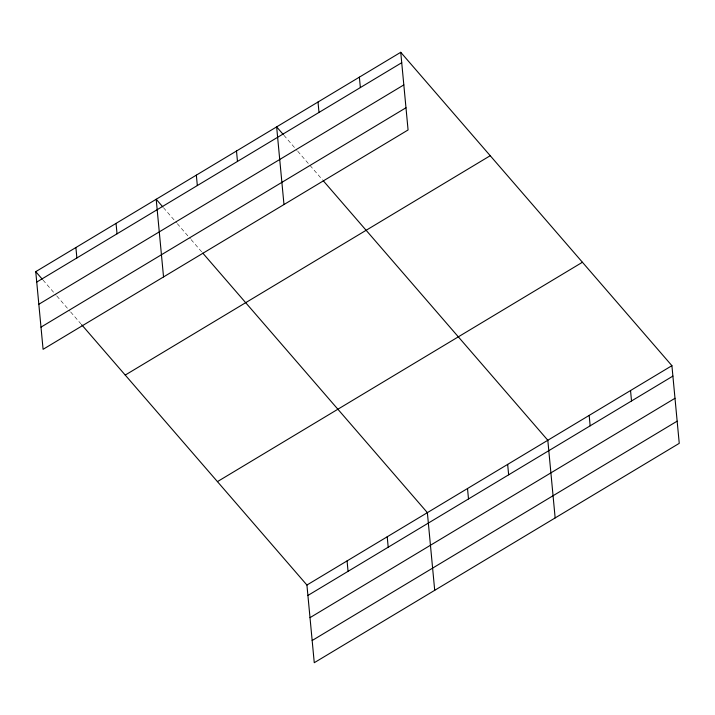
<?xml version="1.0" encoding="UTF-8"?>
<svg xmlns="http://www.w3.org/2000/svg" width="715" height="715" viewBox="0 0 715 715"><rect width="100%" height="100%" fill="white"/><g stroke="black" fill="none" stroke-linecap="round" stroke-linejoin="round"><path stroke-width="0.54" stroke-dasharray="3.58 2.68" d="M283.918 135.287L297.011 150.418M297.744 151.258L322.474 179.84M163.476 207.672L176.569 222.803M177.293 223.652L190.387 238.783M191.12 239.623L202.032 252.234M43.025 280.066L56.119 295.197M56.851 296.037L69.945 311.168M70.669 312.008L80.858 323.779"/><path stroke-width="1.07" d="M400.74 52.293L408.077 129.96L43.088 349.322L35.75 271.655L400.74 52.293L671.912 365.678L679.25 443.345L314.26 662.707L306.923 585.04L81.582 324.628M36.733 282.076L401.723 62.714M38.833 304.268L403.823 84.906M40.996 327.139L405.986 107.768M125.232 375.071L490.222 155.709M217.431 481.624L582.421 262.262M306.923 585.04L671.912 365.678M307.906 595.461L672.895 376.099M310.006 617.653L674.987 398.291M312.16 640.515L677.15 421.153M283.194 134.438L276.642 126.877L283.98 204.544M323.207 180.689L547.815 440.261L555.153 517.928M162.743 206.832L156.192 199.262L163.538 276.937M202.756 253.074L427.364 512.646L434.711 590.322M35.75 271.655L42.301 279.225M630.541 390.533L631.524 400.963M589.178 415.397L590.161 425.818M507.659 464.384L508.651 474.814M467.512 488.515L468.504 498.945M359.377 77.148L360.36 87.579M387.217 536.777L388.2 547.198M318.005 102.013L318.997 112.443M347.07 560.909L348.053 571.33M236.495 151.008L237.478 161.429M196.348 175.139L197.331 185.56M116.045 223.393L117.037 233.823M75.897 247.524L76.88 257.954"/></g></svg>
